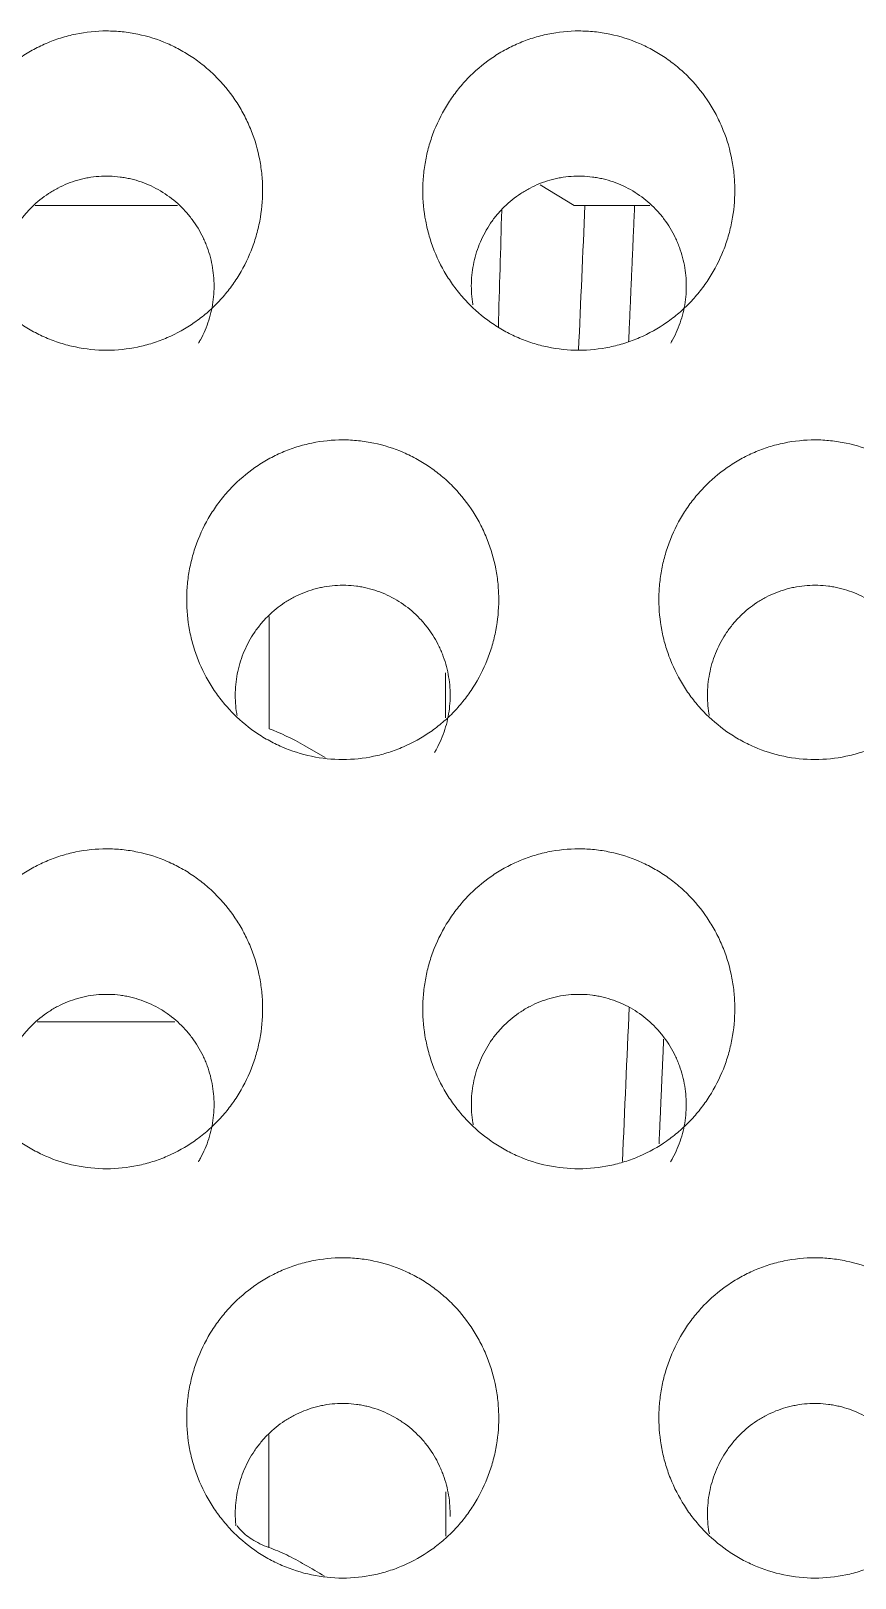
# Model space of a CAD drawing. Header units: millimetres. Extents: x 70151 to 230897, y 35202 to 113211.
# Drawn here: x 178594.67 to 178599.89, y 69187.48 to 69197.26 of the extents above; entities that cross this region are included whole.
import ezdxf

# ---------------------------------------------------------------- set-up
doc = ezdxf.new("R2010")
doc.units = ezdxf.units.MM
doc.header["$LTSCALE"] = 50
doc.layers.add('2-con', color=2, linetype='Continuous')
doc.layers.add('mark-B', color=2, linetype='Continuous', lineweight=20)

# ---------------------------------------------------------------- blocks, each defined once
blk = doc.blocks.new('무풍1WAY 대형')
at = {"layer": 'mark-B'}
for p, q in [((58.736, -428.9388), (58.736, -428.2264)), ((57.618, -428.2985), (57.618, -428.5787)), ((59.3325, -431.5502), (60.2033, -431.5502)), ((58.3808, -433.2204), (58.5088, -433.2948)), ((58.7357, -434.113), (58.7357, -433.4028)), ((57.6183, -433.4731), (57.6183, -433.7568)), ((56.8045, -436.7121), (57.0204, -436.8412))]:
    blk.add_line(p, q, dxfattribs=at)
blk.add_ellipse((58.4827, -433.0697), major_axis=(0.4878, -0.3363), ratio=0.297438, start_param=4.967003, end_param=5.447483, dxfattribs=at)
for points, knots in [([(55.2821, -428.0332), (55.2156, -428.0332), (55.1503, -428.04), (55.054, -428.06), (55.0222, -428.0683), (54.9749, -428.0833), (54.9592, -428.0888), (54.9282, -428.1003), (54.9129, -428.1065), (54.8376, -428.1392), (54.7805, -428.1711), (54.6997, -428.2275), (54.6734, -428.2479), (54.6236, -428.2907), (54.5762, -428.3357), (54.5335, -428.3849), (54.5032, -428.4234), (54.4935, -428.4365), (54.4745, -428.4633), (54.4653, -428.477), (54.421, -428.5462), (54.3915, -428.6042), (54.3556, -428.6947), (54.3451, -428.7255), (54.3314, -428.7726), (54.3272, -428.7885), (54.3195, -428.8204), (54.3161, -428.8363), (54.3009, -428.9163), (54.2949, -428.9808), (54.2949, -429.062), (54.2953, -429.0783), (54.2968, -429.1109), (54.2979, -429.1273), (54.3026, -429.1762), (54.3072, -429.2084), (54.3254, -429.304), (54.3434, -429.3662), (54.3795, -429.4573), (54.3931, -429.4873), (54.4228, -429.5455), (54.439, -429.5737), (54.4915, -429.6558), (54.5316, -429.707), (54.5886, -429.7666), (54.6003, -429.7782), (54.6241, -429.8008), (54.6606, -429.8337), (54.725, -429.8837), (54.7804, -429.9184), (54.8233, -429.9425), (54.8379, -429.9502), (54.8676, -429.9648), (54.8826, -429.9718), (54.9583, -430.0046), (55.0207, -430.0244), (55.117, -430.0445), (55.1496, -430.0496), (55.2157, -430.0565), (55.2487, -430.0582), (55.3472, -430.0583), (55.4124, -430.0516), (55.4934, -430.0349), (55.5096, -430.0311), (55.5417, -430.0227), (55.5892, -430.009), (55.6659, -429.9804), (55.7247, -429.9514), (55.7822, -429.9194), (55.8104, -429.9017), (55.8913, -429.8453), (55.9408, -429.8028), (55.9974, -429.7438), (56.0084, -429.7317), (56.03, -429.7069), (56.0405, -429.6942), (56.071, -429.6554), (56.0899, -429.6287), (56.1425, -429.5465), (56.1722, -429.4886), (56.2024, -429.4125), (56.2081, -429.397), (56.2187, -429.366), (56.2335, -429.3194), (56.2524, -429.2405), (56.2615, -429.1763), (56.2661, -429.1277), (56.2673, -429.1115), (56.2689, -429.0788), (56.2692, -429.0624), (56.2693, -428.9806), (56.2631, -428.9161), (56.245, -428.8206), (56.2375, -428.789), (56.2238, -428.7419), (56.2189, -428.7262), (56.2083, -428.6952), (56.2026, -428.6798), (56.1726, -428.604), (56.1431, -428.5463), (56.0906, -428.4639), (56.0717, -428.4372), (56.031, -428.3853), (56.0095, -428.3605), (55.9419, -428.2898), (55.8925, -428.2473), (55.8253, -428.2002), (55.8116, -428.1911), (55.7836, -428.1735), (55.7693, -428.165), (55.7262, -428.1409), (55.6969, -428.1264), (55.6069, -428.0873), (55.5444, -428.0672), (55.4143, -428.04), (55.3486, -428.0332), (55.2821, -428.0332)], [0, 0, 0, 0, 0.03125, 0.03125, 0.046875, 0.046875, 0.054687, 0.054687, 0.0625, 0.0625, 0.09375, 0.09375, 0.109375, 0.109375, 0.125, 0.140625, 0.140625, 0.148437, 0.148437, 0.15625, 0.15625, 0.1875, 0.1875, 0.203125, 0.203125, 0.210937, 0.210937, 0.21875, 0.21875, 0.25, 0.25, 0.257812, 0.257812, 0.265625, 0.265625, 0.28125, 0.28125, 0.3125, 0.3125, 0.328125, 0.328125, 0.34375, 0.34375, 0.375, 0.375, 0.382812, 0.382812, 0.390625, 0.40625, 0.421875, 0.421875, 0.429687, 0.429687, 0.4375, 0.4375, 0.46875, 0.46875, 0.484375, 0.484375, 0.5, 0.5, 0.53125, 0.53125, 0.539062, 0.539062, 0.546875, 0.5625, 0.578125, 0.578125, 0.59375, 0.59375, 0.625, 0.625, 0.632812, 0.632812, 0.640625, 0.640625, 0.65625, 0.65625, 0.6875, 0.6875, 0.695312, 0.695312, 0.703125, 0.71875, 0.734375, 0.734375, 0.742187, 0.742187, 0.75, 0.75, 0.78125, 0.78125, 0.796875, 0.796875, 0.804687, 0.804687, 0.8125, 0.8125, 0.84375, 0.84375, 0.859375, 0.859375, 0.875, 0.875, 0.90625, 0.90625, 0.914062, 0.914062, 0.921875, 0.921875, 0.9375, 0.9375, 0.96875, 0.96875, 1, 1, 1, 1]), ([(58.2696, -428.0332), (58.2031, -428.0332), (58.1378, -428.04), (58.0415, -428.06), (58.0097, -428.0683), (57.9625, -428.0833), (57.9467, -428.0888), (57.9158, -428.1003), (57.9005, -428.1065), (57.8251, -428.1392), (57.7681, -428.1711), (57.6872, -428.2275), (57.661, -428.2479), (57.6111, -428.2907), (57.5637, -428.3357), (57.521, -428.3849), (57.4908, -428.4234), (57.481, -428.4365), (57.462, -428.4633), (57.4528, -428.477), (57.4086, -428.5462), (57.379, -428.6042), (57.3432, -428.6947), (57.3326, -428.7255), (57.3189, -428.7726), (57.3147, -428.7885), (57.3071, -428.8204), (57.3037, -428.8363), (57.2885, -428.9163), (57.2824, -428.9808), (57.2824, -429.062), (57.2828, -429.0783), (57.2843, -429.1109), (57.2855, -429.1273), (57.2901, -429.1762), (57.2947, -429.2084), (57.3129, -429.304), (57.3309, -429.3662), (57.367, -429.4573), (57.3806, -429.4873), (57.4104, -429.5455), (57.4266, -429.5737), (57.4791, -429.6558), (57.5192, -429.707), (57.5761, -429.7666), (57.5878, -429.7782), (57.6117, -429.8008), (57.6482, -429.8337), (57.7126, -429.8837), (57.7679, -429.9184), (57.8109, -429.9425), (57.8255, -429.9502), (57.8551, -429.9648), (57.8702, -429.9718), (57.9458, -430.0046), (58.0082, -430.0244), (58.1046, -430.0445), (58.1371, -430.0496), (58.2033, -430.0565), (58.2362, -430.0582), (58.3347, -430.0583), (58.4, -430.0516), (58.481, -430.0349), (58.4972, -430.0311), (58.5292, -430.0227), (58.5767, -430.009), (58.6535, -429.9804), (58.7123, -429.9514), (58.7697, -429.9194), (58.7979, -429.9017), (58.8789, -429.8453), (58.9284, -429.8028), (58.9849, -429.7438), (58.996, -429.7317), (59.0175, -429.7069), (59.028, -429.6942), (59.0585, -429.6554), (59.0775, -429.6287), (59.1301, -429.5465), (59.1597, -429.4886), (59.19, -429.4125), (59.1957, -429.397), (59.2063, -429.366), (59.221, -429.3194), (59.2399, -429.2405), (59.2491, -429.1763), (59.2537, -429.1277), (59.2549, -429.1115), (59.2564, -429.0788), (59.2568, -429.0624), (59.2568, -428.9806), (59.2507, -428.9161), (59.2326, -428.8206), (59.225, -428.789), (59.2114, -428.7419), (59.2064, -428.7262), (59.1958, -428.6952), (59.1902, -428.6798), (59.1601, -428.604), (59.1306, -428.5463), (59.0781, -428.4639), (59.0592, -428.4372), (59.0185, -428.3853), (58.9971, -428.3605), (58.9294, -428.2898), (58.8801, -428.2473), (58.8129, -428.2002), (58.7991, -428.1911), (58.7711, -428.1735), (58.7569, -428.165), (58.7138, -428.1409), (58.6844, -428.1264), (58.5945, -428.0873), (58.532, -428.0672), (58.4019, -428.04), (58.3361, -428.0332), (58.2696, -428.0332)], [0, 0, 0, 0, 0.03125, 0.03125, 0.046875, 0.046875, 0.054687, 0.054687, 0.0625, 0.0625, 0.09375, 0.09375, 0.109375, 0.109375, 0.125, 0.140625, 0.140625, 0.148437, 0.148437, 0.15625, 0.15625, 0.1875, 0.1875, 0.203125, 0.203125, 0.210937, 0.210937, 0.21875, 0.21875, 0.25, 0.25, 0.257812, 0.257812, 0.265625, 0.265625, 0.28125, 0.28125, 0.3125, 0.3125, 0.328125, 0.328125, 0.34375, 0.34375, 0.375, 0.375, 0.382812, 0.382812, 0.390625, 0.40625, 0.421875, 0.421875, 0.429687, 0.429687, 0.4375, 0.4375, 0.46875, 0.46875, 0.484375, 0.484375, 0.5, 0.5, 0.53125, 0.53125, 0.539062, 0.539062, 0.546875, 0.5625, 0.578125, 0.578125, 0.59375, 0.59375, 0.625, 0.625, 0.632812, 0.632812, 0.640625, 0.640625, 0.65625, 0.65625, 0.6875, 0.6875, 0.695312, 0.695312, 0.703125, 0.71875, 0.734375, 0.734375, 0.742187, 0.742187, 0.75, 0.75, 0.78125, 0.78125, 0.796875, 0.796875, 0.804687, 0.804687, 0.8125, 0.8125, 0.84375, 0.84375, 0.859375, 0.859375, 0.875, 0.875, 0.90625, 0.90625, 0.914062, 0.914062, 0.921875, 0.921875, 0.9375, 0.9375, 0.96875, 0.96875, 1, 1, 1, 1]), ([(58.736, -428.2264), (58.7179, -428.2199), (58.6995, -428.2127), (58.6618, -428.1968), (58.6428, -428.1882), (58.5857, -428.1607), (58.5474, -428.1403), (58.5088, -428.1177)], [0, 0, 0, 0, 0.25, 0.25, 0.5, 0.5, 1, 1, 1, 1]), ([(58.736, -428.2264), (58.7568, -428.2338), (58.776, -428.2418), (58.8118, -428.2591), (58.8284, -428.2684), (58.8592, -428.2879), (58.8734, -428.2983), (58.8989, -428.3195), (58.9103, -428.3305), (58.9268, -428.3488), (58.9326, -428.3559), (58.938, -428.3632)], [0, 0, 0, 0, 0.216078, 0.216078, 0.432157, 0.432157, 0.648235, 0.648235, 0.864314, 0.864314, 1, 1, 1, 1]), ([(54.6027, -428.423), (54.6016, -428.4682), (54.608, -428.557), (54.6305, -428.6431), (54.6498, -428.696), (54.654, -428.7066), (54.6628, -428.7273), (54.6766, -428.7581), (54.7032, -428.8073), (54.7281, -428.8445), (54.7481, -428.8715), (54.7551, -428.8804), (54.7694, -428.8978), (54.7768, -428.9064), (54.8149, -428.9484), (54.8482, -428.9786), (54.9024, -429.0186), (54.9211, -429.0311), (54.96, -429.0544), (54.9803, -429.0651), (55.0419, -429.0938), (55.0844, -429.1086), (55.1394, -429.1217), (55.1505, -429.1241), (55.1729, -429.1282), (55.1842, -429.13), (55.2182, -429.1344), (55.2408, -429.1362), (55.3085, -429.1381), (55.3536, -429.1348), (55.4098, -429.1248), (55.421, -429.1225), (55.4431, -429.1174), (55.4761, -429.1088), (55.5294, -429.0906), (55.5705, -429.0717), (55.6006, -429.0559), (55.6106, -429.0504), (55.6302, -429.0388), (55.6399, -429.0328), (55.6871, -429.0017), (55.722, -428.9734), (55.762, -428.9337), (55.7699, -428.9256), (55.7852, -428.9088), (55.7927, -428.9002), (55.8143, -428.8741), (55.8278, -428.8562), (55.8654, -428.8005), (55.8869, -428.7611), (55.9224, -428.6778), (55.9359, -428.6351), (55.9501, -428.5697), (55.9539, -428.5477), (55.9592, -428.5031), (55.9608, -428.4805), (55.9625, -428.4131), (55.9595, -428.3686), (55.9515, -428.3203), (55.9508, -428.3161), (55.95, -428.3118)], [0, 0, 0, 0, 0.058493, 0.116986, 0.116986, 0.13161, 0.13161, 0.146233, 0.17548, 0.204726, 0.204726, 0.21935, 0.21935, 0.233973, 0.233973, 0.292466, 0.292466, 0.321713, 0.321713, 0.350959, 0.350959, 0.409453, 0.409453, 0.424076, 0.424076, 0.438699, 0.438699, 0.467946, 0.467946, 0.526439, 0.526439, 0.541062, 0.541062, 0.555686, 0.584932, 0.614179, 0.614179, 0.628802, 0.628802, 0.643426, 0.643426, 0.701919, 0.701919, 0.716542, 0.716542, 0.731165, 0.731165, 0.760412, 0.760412, 0.818905, 0.818905, 0.877399, 0.877399, 0.906645, 0.906645, 0.935892, 0.935892, 0.994385, 0.994385, 1, 1, 1, 1]), ([(57.5902, -428.423), (57.5892, -428.4682), (57.5955, -428.557), (57.618, -428.6431), (57.6374, -428.696), (57.6415, -428.7066), (57.6503, -428.7273), (57.6642, -428.7581), (57.6907, -428.8073), (57.7156, -428.8445), (57.7357, -428.8715), (57.7426, -428.8804), (57.7569, -428.8978), (57.7644, -428.9064), (57.8025, -428.9484), (57.8358, -428.9786), (57.8899, -429.0186), (57.9087, -429.0311), (57.9476, -429.0544), (57.9679, -429.0651), (58.0294, -429.0938), (58.0719, -429.1086), (58.127, -429.1217), (58.1381, -429.1241), (58.1605, -429.1282), (58.1718, -429.13), (58.2057, -429.1344), (58.2283, -429.1362), (58.296, -429.1381), (58.3411, -429.1348), (58.3973, -429.1248), (58.4085, -429.1225), (58.4307, -429.1174), (58.4636, -429.1088), (58.5169, -429.0906), (58.558, -429.0717), (58.5882, -429.0559), (58.5982, -429.0504), (58.6178, -429.0388), (58.6274, -429.0328), (58.6746, -429.0017), (58.7095, -428.9734), (58.7496, -428.9337), (58.7574, -428.9256), (58.7727, -428.9088), (58.7802, -428.9002), (58.8018, -428.8741), (58.8153, -428.8562), (58.853, -428.8005), (58.8745, -428.7611), (58.91, -428.6778), (58.9235, -428.6351), (58.9377, -428.5697), (58.9414, -428.5477), (58.9468, -428.5031), (58.9484, -428.4805), (58.9498, -428.426), (58.9484, -428.3942), (58.945, -428.3626)], [0, 0, 0, 0, 0.059835, 0.119671, 0.119671, 0.13463, 0.13463, 0.149589, 0.179506, 0.209424, 0.209424, 0.224383, 0.224383, 0.239342, 0.239342, 0.299177, 0.299177, 0.329095, 0.329095, 0.359013, 0.359013, 0.418848, 0.418848, 0.433807, 0.433807, 0.448766, 0.448766, 0.478683, 0.478683, 0.538519, 0.538519, 0.553478, 0.553478, 0.568437, 0.598354, 0.628272, 0.628272, 0.643231, 0.643231, 0.65819, 0.65819, 0.718025, 0.718025, 0.732984, 0.732984, 0.747943, 0.747943, 0.777861, 0.777861, 0.837696, 0.837696, 0.897531, 0.897531, 0.927449, 0.927449, 0.957367, 0.957367, 1, 1, 1, 1]), ([(56.7758, -430.621), (56.7094, -430.621), (56.6441, -430.6278), (56.5478, -430.6478), (56.5161, -430.6561), (56.4688, -430.671), (56.4531, -430.6764), (56.4221, -430.688), (56.4068, -430.6942), (56.3315, -430.7268), (56.2744, -430.7587), (56.1936, -430.815), (56.1674, -430.8354), (56.1175, -430.8781), (56.0701, -430.923), (56.0274, -430.9722), (55.9971, -431.0107), (55.9874, -431.0238), (55.9684, -431.0505), (55.9592, -431.0641), (55.9149, -431.1333), (55.8854, -431.1912), (55.8494, -431.2817), (55.8389, -431.3125), (55.8252, -431.3595), (55.821, -431.3754), (55.8134, -431.4073), (55.8099, -431.4232), (55.7947, -431.5031), (55.7887, -431.5675), (55.7887, -431.6487), (55.7891, -431.6649), (55.7906, -431.6975), (55.7917, -431.7139), (55.7964, -431.7628), (55.801, -431.795), (55.8192, -431.8905), (55.8372, -431.9527), (55.8733, -432.0436), (55.8869, -432.0737), (55.9167, -432.1318), (55.9329, -432.16), (55.9854, -432.2419), (56.0255, -432.2932), (56.0825, -432.3527), (56.0942, -432.3643), (56.118, -432.3868), (56.1545, -432.4197), (56.2189, -432.4696), (56.2743, -432.5043), (56.3173, -432.5283), (56.3318, -432.536), (56.3615, -432.5506), (56.3765, -432.5576), (56.4522, -432.5903), (56.5145, -432.6101), (56.6109, -432.6302), (56.6434, -432.6353), (56.7095, -432.6421), (56.7425, -432.6438), (56.841, -432.6439), (56.9062, -432.6373), (56.9871, -432.6206), (57.0033, -432.6168), (57.0353, -432.6084), (57.0829, -432.5947), (57.1596, -432.5661), (57.2184, -432.5372), (57.2758, -432.5052), (57.304, -432.4876), (57.3849, -432.4312), (57.4345, -432.3888), (57.491, -432.3299), (57.5021, -432.3178), (57.5236, -432.293), (57.5341, -432.2803), (57.5646, -432.2416), (57.5836, -432.2149), (57.6362, -432.1328), (57.6659, -432.075), (57.6961, -431.9989), (57.7018, -431.9835), (57.7124, -431.9525), (57.7272, -431.9059), (57.7461, -431.8271), (57.7553, -431.7629), (57.7599, -431.7144), (57.761, -431.6982), (57.7626, -431.6655), (57.763, -431.6491), (57.763, -431.5674), (57.7569, -431.5029), (57.7387, -431.4075), (57.7312, -431.3759), (57.7176, -431.3288), (57.7126, -431.3132), (57.702, -431.2821), (57.6963, -431.2668), (57.6663, -431.1911), (57.6368, -431.1334), (57.5842, -431.0511), (57.5653, -431.0245), (57.5246, -430.9726), (57.5032, -430.9479), (57.4355, -430.8772), (57.3862, -430.8347), (57.3189, -430.7877), (57.3052, -430.7786), (57.2772, -430.761), (57.263, -430.7526), (57.2199, -430.7285), (57.1905, -430.714), (57.1006, -430.675), (57.0381, -430.655), (56.9081, -430.6278), (56.8423, -430.621), (56.7758, -430.621)], [0, 0, 0, 0, 0.03125, 0.03125, 0.046875, 0.046875, 0.054687, 0.054687, 0.0625, 0.0625, 0.09375, 0.09375, 0.109375, 0.109375, 0.125, 0.140625, 0.140625, 0.148437, 0.148437, 0.15625, 0.15625, 0.1875, 0.1875, 0.203125, 0.203125, 0.210937, 0.210937, 0.21875, 0.21875, 0.25, 0.25, 0.257812, 0.257812, 0.265625, 0.265625, 0.28125, 0.28125, 0.3125, 0.3125, 0.328125, 0.328125, 0.34375, 0.34375, 0.375, 0.375, 0.382812, 0.382812, 0.390625, 0.40625, 0.421875, 0.421875, 0.429687, 0.429687, 0.4375, 0.4375, 0.46875, 0.46875, 0.484375, 0.484375, 0.5, 0.5, 0.53125, 0.53125, 0.539062, 0.539062, 0.546875, 0.5625, 0.578125, 0.578125, 0.59375, 0.59375, 0.625, 0.625, 0.632812, 0.632812, 0.640625, 0.640625, 0.65625, 0.65625, 0.6875, 0.6875, 0.695312, 0.695312, 0.703125, 0.71875, 0.734375, 0.734375, 0.742187, 0.742187, 0.75, 0.75, 0.78125, 0.78125, 0.796875, 0.796875, 0.804688, 0.804688, 0.8125, 0.8125, 0.84375, 0.84375, 0.859375, 0.859375, 0.875, 0.875, 0.90625, 0.90625, 0.914063, 0.914063, 0.921875, 0.921875, 0.9375, 0.9375, 0.96875, 0.96875, 1, 1, 1, 1]), ([(56.1952, -430.6651), (56.1908, -430.6725), (56.1866, -430.68), (56.1716, -430.7075), (56.1618, -430.7278), (56.1354, -430.7896), (56.1219, -430.8321), (56.1076, -430.898), (56.1038, -430.9204), (56.0985, -430.9651), (56.0968, -430.9876), (56.0963, -431.0102)], [0, 0, 0, 0, 0.071147, 0.071147, 0.256917, 0.256917, 0.628459, 0.628459, 0.814229, 0.814229, 1, 1, 1, 1]), ([(59.7634, -430.621), (59.6969, -430.621), (59.6316, -430.6278), (59.5354, -430.6478), (59.5036, -430.6561), (59.4563, -430.671), (59.4406, -430.6764), (59.4097, -430.688), (59.3944, -430.6942), (59.319, -430.7268), (59.262, -430.7587), (59.1812, -430.815), (59.1549, -430.8354), (59.1051, -430.8781), (59.0576, -430.923), (59.0149, -430.9722), (58.9847, -431.0107), (58.9749, -431.0238), (58.9559, -431.0505), (58.9467, -431.0641), (58.9024, -431.1333), (58.8729, -431.1912), (58.837, -431.2817), (58.8264, -431.3125), (58.8128, -431.3595), (58.8085, -431.3754), (58.8009, -431.4073), (58.7975, -431.4232), (58.7823, -431.5031), (58.7762, -431.5675), (58.7762, -431.6487), (58.7766, -431.6649), (58.7781, -431.6975), (58.7793, -431.7139), (58.7839, -431.7628), (58.7885, -431.795), (58.8068, -431.8905), (58.8248, -431.9527), (58.8609, -432.0436), (58.8745, -432.0737), (58.9043, -432.1318), (58.9205, -432.16), (58.9729, -432.2419), (59.0131, -432.2932), (59.07, -432.3527), (59.0817, -432.3643), (59.1056, -432.3868), (59.1421, -432.4197), (59.2065, -432.4696), (59.2618, -432.5043), (59.3048, -432.5283), (59.3194, -432.536), (59.349, -432.5506), (59.3641, -432.5576), (59.4397, -432.5903), (59.5021, -432.6101), (59.5984, -432.6302), (59.631, -432.6353), (59.6971, -432.6421), (59.73, -432.6438), (59.8285, -432.6439), (59.8937, -432.6373), (59.9747, -432.6206), (59.9909, -432.6168), (60.0229, -432.6084), (60.0704, -432.5947), (60.1471, -432.5661), (60.2059, -432.5372), (60.2634, -432.5052), (60.2916, -432.4876), (60.3725, -432.4312), (60.422, -432.3888), (60.4786, -432.3299), (60.4896, -432.3178), (60.5112, -432.293), (60.5217, -432.2803), (60.5522, -432.2416), (60.5711, -432.2149), (60.6238, -432.1328), (60.6534, -432.075), (60.6837, -431.9989), (60.6894, -431.9835), (60.7, -431.9525), (60.7148, -431.9059), (60.7337, -431.8271), (60.7428, -431.7629), (60.7474, -431.7144), (60.7486, -431.6982), (60.7501, -431.6655), (60.7505, -431.6491), (60.7505, -431.5674), (60.7444, -431.5029), (60.7263, -431.4075), (60.7187, -431.3759), (60.7051, -431.3288), (60.7002, -431.3132), (60.6895, -431.2821), (60.6839, -431.2668), (60.6538, -431.1911), (60.6243, -431.1334), (60.5718, -431.0511), (60.5529, -431.0245), (60.5122, -430.9726), (60.4907, -430.9479), (60.4231, -430.8772), (60.3737, -430.8347), (60.3065, -430.7877), (60.2928, -430.7786), (60.2647, -430.761), (60.2505, -430.7526), (60.2074, -430.7285), (60.1781, -430.714), (60.0881, -430.675), (60.0256, -430.655), (59.8956, -430.6278), (59.8298, -430.621), (59.7634, -430.621)], [0, 0, 0, 0, 0.03125, 0.03125, 0.046875, 0.046875, 0.054687, 0.054687, 0.0625, 0.0625, 0.09375, 0.09375, 0.109375, 0.109375, 0.125, 0.140625, 0.140625, 0.148437, 0.148437, 0.15625, 0.15625, 0.1875, 0.1875, 0.203125, 0.203125, 0.210937, 0.210937, 0.21875, 0.21875, 0.25, 0.25, 0.257812, 0.257812, 0.265625, 0.265625, 0.28125, 0.28125, 0.3125, 0.3125, 0.328125, 0.328125, 0.34375, 0.34375, 0.375, 0.375, 0.382812, 0.382812, 0.390625, 0.40625, 0.421875, 0.421875, 0.429687, 0.429687, 0.4375, 0.4375, 0.46875, 0.46875, 0.484375, 0.484375, 0.5, 0.5, 0.53125, 0.53125, 0.539062, 0.539062, 0.546875, 0.5625, 0.578125, 0.578125, 0.59375, 0.59375, 0.625, 0.625, 0.632812, 0.632812, 0.640625, 0.640625, 0.65625, 0.65625, 0.6875, 0.6875, 0.695312, 0.695312, 0.703125, 0.71875, 0.734375, 0.734375, 0.742187, 0.742187, 0.75, 0.75, 0.78125, 0.78125, 0.796875, 0.796875, 0.804687, 0.804687, 0.8125, 0.8125, 0.84375, 0.84375, 0.859375, 0.859375, 0.875, 0.875, 0.90625, 0.90625, 0.914062, 0.914062, 0.921875, 0.921875, 0.9375, 0.9375, 0.96875, 0.96875, 1, 1, 1, 1]), ([(59.1828, -430.6651), (59.1784, -430.6725), (59.1741, -430.68), (59.1591, -430.7075), (59.1493, -430.7278), (59.123, -430.7896), (59.1094, -430.8321), (59.0951, -430.898), (59.0913, -430.9204), (59.086, -430.9651), (59.0844, -430.9876), (59.0838, -431.0102)], [0, 0, 0, 0, 0.071147, 0.071147, 0.256917, 0.256917, 0.628459, 0.628459, 0.814229, 0.814229, 1, 1, 1, 1]), ([(56.0963, -431.0102), (56.0952, -431.0554), (56.1016, -431.1442), (56.1241, -431.2303), (56.1435, -431.2831), (56.1476, -431.2937), (56.1564, -431.3144), (56.1703, -431.3452), (56.1968, -431.3943), (56.2217, -431.4315), (56.2418, -431.4585), (56.2487, -431.4674), (56.2631, -431.4848), (56.2705, -431.4934), (56.3086, -431.5354), (56.3419, -431.5655), (56.3961, -431.6055), (56.4148, -431.618), (56.4538, -431.6412), (56.474, -431.6519), (56.5356, -431.6806), (56.5781, -431.6954), (56.6332, -431.7085), (56.6443, -431.7108), (56.6666, -431.7149), (56.678, -431.7167), (56.7119, -431.7212), (56.7345, -431.723), (56.8022, -431.7249), (56.8473, -431.7216), (56.9035, -431.7116), (56.9147, -431.7093), (56.9369, -431.7042), (56.9698, -431.6956), (57.0231, -431.6774), (57.0642, -431.6585), (57.0944, -431.6428), (57.1044, -431.6372), (57.124, -431.6257), (57.1336, -431.6197), (57.1808, -431.5887), (57.2157, -431.5604), (57.2558, -431.5207), (57.2637, -431.5126), (57.279, -431.4959), (57.2865, -431.4873), (57.3081, -431.4612), (57.3216, -431.4432), (57.3593, -431.3876), (57.3808, -431.3483), (57.4163, -431.2651), (57.4299, -431.2224), (57.4441, -431.157), (57.4478, -431.1349), (57.4532, -431.0904), (57.4548, -431.0678), (57.4565, -431.0004), (57.4534, -430.956), (57.4455, -430.9078), (57.4448, -430.9036), (57.444, -430.8995)], [0, 0, 0, 0, 0.0585, 0.117, 0.117, 0.131625, 0.131625, 0.14625, 0.1755, 0.20475, 0.20475, 0.219375, 0.219375, 0.234, 0.234, 0.2925, 0.2925, 0.32175, 0.32175, 0.351, 0.351, 0.409501, 0.409501, 0.424126, 0.424126, 0.438751, 0.438751, 0.468001, 0.468001, 0.526501, 0.526501, 0.541126, 0.541126, 0.555751, 0.585001, 0.614251, 0.614251, 0.628876, 0.628876, 0.643501, 0.643501, 0.702001, 0.702001, 0.716626, 0.716626, 0.731251, 0.731251, 0.760501, 0.760501, 0.819001, 0.819001, 0.877501, 0.877501, 0.906751, 0.906751, 0.936001, 0.936001, 0.994501, 0.994501, 1, 1, 1, 1]), ([(59.0838, -431.0102), (59.0828, -431.0554), (59.0891, -431.1442), (59.1116, -431.2303), (59.131, -431.2831), (59.1352, -431.2937), (59.1439, -431.3144), (59.1578, -431.3452), (59.1844, -431.3943), (59.2093, -431.4315), (59.2294, -431.4585), (59.2363, -431.4674), (59.2506, -431.4848), (59.2581, -431.4934), (59.2962, -431.5354), (59.3295, -431.5655), (59.3836, -431.6055), (59.4024, -431.618), (59.4413, -431.6412), (59.4616, -431.6519), (59.5232, -431.6806), (59.5657, -431.6954), (59.6207, -431.7085), (59.6318, -431.7108), (59.6542, -431.7149), (59.6655, -431.7167), (59.6994, -431.7212), (59.722, -431.723), (59.7898, -431.7249), (59.8348, -431.7216), (59.8911, -431.7116), (59.9023, -431.7093), (59.9244, -431.7042), (59.9573, -431.6956), (60.0107, -431.6774), (60.0517, -431.6585), (60.0819, -431.6428), (60.0919, -431.6372), (60.1115, -431.6257), (60.1212, -431.6197), (60.1684, -431.5887), (60.2033, -431.5604), (60.2434, -431.5207), (60.2512, -431.5126), (60.2665, -431.4959), (60.274, -431.4873), (60.2956, -431.4612), (60.3091, -431.4432), (60.3468, -431.3876), (60.3683, -431.3483), (60.4039, -431.2651), (60.4174, -431.2224), (60.4316, -431.157), (60.4353, -431.1349), (60.4407, -431.0904), (60.4423, -431.0678), (60.444, -431.0004), (60.441, -430.956), (60.433, -430.9078), (60.4323, -430.9036), (60.4316, -430.8995)], [0, 0, 0, 0, 0.0585, 0.117, 0.117, 0.131625, 0.131625, 0.14625, 0.1755, 0.20475, 0.20475, 0.219375, 0.219375, 0.234, 0.234, 0.2925, 0.2925, 0.32175, 0.32175, 0.351, 0.351, 0.409501, 0.409501, 0.424126, 0.424126, 0.438751, 0.438751, 0.468001, 0.468001, 0.526501, 0.526501, 0.541126, 0.541126, 0.555751, 0.585001, 0.614251, 0.614251, 0.628876, 0.628876, 0.643501, 0.643501, 0.702001, 0.702001, 0.716626, 0.716626, 0.731251, 0.731251, 0.760501, 0.760501, 0.819001, 0.819001, 0.877501, 0.877501, 0.906751, 0.906751, 0.936001, 0.936001, 0.994501, 0.994501, 1, 1, 1, 1]), ([(55.2821, -433.2088), (55.2156, -433.2088), (55.1504, -433.2156), (55.0542, -433.2355), (55.0224, -433.2438), (54.9751, -433.2587), (54.9594, -433.2641), (54.9285, -433.2757), (54.9132, -433.2818), (54.8378, -433.3144), (54.7808, -433.3462), (54.7, -433.4025), (54.6737, -433.4228), (54.6239, -433.4655), (54.5765, -433.5104), (54.5338, -433.5595), (54.5035, -433.5979), (54.4937, -433.611), (54.4747, -433.6377), (54.4655, -433.6513), (54.4212, -433.7204), (54.3917, -433.7783), (54.3557, -433.8687), (54.3452, -433.8994), (54.3315, -433.9465), (54.3273, -433.9623), (54.3196, -433.9941), (54.3162, -434.0101), (54.301, -434.0899), (54.2949, -434.1543), (54.2949, -434.2354), (54.2953, -434.2516), (54.2968, -434.2842), (54.298, -434.3005), (54.3026, -434.3494), (54.3072, -434.3816), (54.3255, -434.477), (54.3435, -434.5391), (54.3796, -434.63), (54.3932, -434.6601), (54.423, -434.7181), (54.4392, -434.7463), (54.4917, -434.8281), (54.5319, -434.8793), (54.5888, -434.9387), (54.6006, -434.9503), (54.6244, -434.9729), (54.6609, -435.0057), (54.7253, -435.0555), (54.7807, -435.0901), (54.8236, -435.1141), (54.8382, -435.1218), (54.8679, -435.1364), (54.8829, -435.1434), (54.9585, -435.1761), (55.0209, -435.1958), (55.1171, -435.2159), (55.1497, -435.2209), (55.2158, -435.2278), (55.2487, -435.2295), (55.3472, -435.2295), (55.4123, -435.2229), (55.4933, -435.2062), (55.5095, -435.2025), (55.5415, -435.1941), (55.589, -435.1805), (55.6657, -435.1519), (55.7244, -435.123), (55.7819, -435.0911), (55.8101, -435.0735), (55.891, -435.0172), (55.9405, -434.9748), (55.9971, -434.916), (56.0082, -434.9039), (56.0297, -434.8792), (56.0402, -434.8665), (56.0708, -434.8278), (56.0897, -434.8012), (56.1423, -434.7191), (56.172, -434.6613), (56.2023, -434.5853), (56.208, -434.5699), (56.2186, -434.539), (56.2334, -434.4924), (56.2523, -434.4136), (56.2615, -434.3496), (56.2661, -434.3011), (56.2672, -434.2848), (56.2688, -434.2522), (56.2692, -434.2358), (56.2692, -434.1541), (56.2631, -434.0897), (56.2449, -433.9944), (56.2374, -433.9628), (56.2237, -433.9158), (56.2188, -433.9001), (56.2081, -433.8691), (56.2025, -433.8538), (56.1724, -433.7782), (56.1429, -433.7205), (56.0903, -433.6384), (56.0714, -433.6117), (56.0307, -433.5599), (56.0092, -433.5352), (55.9416, -433.4646), (55.8922, -433.4222), (55.825, -433.3752), (55.8113, -433.3661), (55.7833, -433.3486), (55.769, -433.3402), (55.726, -433.3161), (55.6966, -433.3016), (55.6067, -433.2627), (55.5442, -433.2427), (55.4142, -433.2156), (55.3485, -433.2088), (55.2821, -433.2088)], [0, 0, 0, 0, 0.03125, 0.03125, 0.046875, 0.046875, 0.054688, 0.054688, 0.0625, 0.0625, 0.09375, 0.09375, 0.109375, 0.109375, 0.125, 0.140625, 0.140625, 0.148438, 0.148438, 0.15625, 0.15625, 0.1875, 0.1875, 0.203125, 0.203125, 0.210938, 0.210938, 0.21875, 0.21875, 0.25, 0.25, 0.257813, 0.257813, 0.265625, 0.265625, 0.28125, 0.28125, 0.3125, 0.3125, 0.328125, 0.328125, 0.34375, 0.34375, 0.375, 0.375, 0.382813, 0.382813, 0.390625, 0.40625, 0.421875, 0.421875, 0.429688, 0.429688, 0.4375, 0.4375, 0.46875, 0.46875, 0.484375, 0.484375, 0.5, 0.5, 0.53125, 0.53125, 0.539063, 0.539063, 0.546875, 0.5625, 0.578125, 0.578125, 0.59375, 0.59375, 0.625, 0.625, 0.632813, 0.632813, 0.640625, 0.640625, 0.65625, 0.65625, 0.6875, 0.6875, 0.695313, 0.695313, 0.703125, 0.71875, 0.734375, 0.734375, 0.742188, 0.742188, 0.75, 0.75, 0.78125, 0.78125, 0.796875, 0.796875, 0.804688, 0.804688, 0.8125, 0.8125, 0.84375, 0.84375, 0.859375, 0.859375, 0.875, 0.875, 0.90625, 0.90625, 0.914063, 0.914063, 0.921875, 0.921875, 0.9375, 0.9375, 0.96875, 0.96875, 1, 1, 1, 1]), ([(58.2696, -433.2088), (58.2032, -433.2088), (58.1379, -433.2156), (58.0417, -433.2355), (58.0099, -433.2438), (57.9627, -433.2587), (57.947, -433.2641), (57.916, -433.2757), (57.9007, -433.2818), (57.8254, -433.3144), (57.7683, -433.3462), (57.6875, -433.4025), (57.6613, -433.4228), (57.6114, -433.4655), (57.564, -433.5104), (57.5213, -433.5595), (57.491, -433.5979), (57.4813, -433.611), (57.4623, -433.6377), (57.453, -433.6513), (57.4088, -433.7204), (57.3792, -433.7783), (57.3433, -433.8687), (57.3327, -433.8994), (57.319, -433.9465), (57.3148, -433.9623), (57.3072, -433.9941), (57.3038, -434.0101), (57.2886, -434.0899), (57.2825, -434.1543), (57.2825, -434.2354), (57.2829, -434.2516), (57.2844, -434.2842), (57.2855, -434.3005), (57.2902, -434.3494), (57.2948, -434.3816), (57.313, -434.477), (57.3311, -434.5391), (57.3672, -434.63), (57.3808, -434.6601), (57.4106, -434.7181), (57.4268, -434.7463), (57.4793, -434.8281), (57.5194, -434.8793), (57.5764, -434.9387), (57.5881, -434.9503), (57.612, -434.9729), (57.6484, -435.0057), (57.7129, -435.0555), (57.7682, -435.0901), (57.8112, -435.1141), (57.8258, -435.1218), (57.8554, -435.1364), (57.8704, -435.1434), (57.9461, -435.1761), (58.0084, -435.1958), (58.1047, -435.2159), (58.1373, -435.2209), (58.2033, -435.2278), (58.2363, -435.2295), (58.3347, -435.2295), (58.3999, -435.2229), (58.4808, -435.2062), (58.497, -435.2025), (58.529, -435.1941), (58.5765, -435.1805), (58.6532, -435.1519), (58.712, -435.123), (58.7694, -435.0911), (58.7976, -435.0735), (58.8786, -435.0172), (58.9281, -434.9748), (58.9847, -434.916), (58.9957, -434.9039), (59.0173, -434.8792), (59.0278, -434.8665), (59.0583, -434.8278), (59.0772, -434.8012), (59.1299, -434.7191), (59.1596, -434.6613), (59.1898, -434.5853), (59.1955, -434.5699), (59.2062, -434.539), (59.2209, -434.4924), (59.2399, -434.4136), (59.249, -434.3496), (59.2536, -434.3011), (59.2548, -434.2848), (59.2563, -434.2522), (59.2567, -434.2358), (59.2567, -434.1541), (59.2506, -434.0897), (59.2325, -433.9944), (59.2249, -433.9628), (59.2113, -433.9158), (59.2063, -433.9001), (59.1957, -433.8691), (59.19, -433.8538), (59.16, -433.7782), (59.1304, -433.7205), (59.0779, -433.6384), (59.059, -433.6117), (59.0183, -433.5599), (58.9968, -433.5352), (58.9292, -433.4646), (58.8798, -433.4222), (58.8126, -433.3752), (58.7988, -433.3661), (58.7708, -433.3486), (58.7566, -433.3402), (58.7135, -433.3161), (58.6842, -433.3016), (58.5942, -433.2627), (58.5318, -433.2427), (58.4018, -433.2156), (58.336, -433.2088), (58.2696, -433.2088)], [0, 0, 0, 0, 0.03125, 0.03125, 0.046875, 0.046875, 0.054688, 0.054688, 0.0625, 0.0625, 0.09375, 0.09375, 0.109375, 0.109375, 0.125, 0.140625, 0.140625, 0.148438, 0.148438, 0.15625, 0.15625, 0.1875, 0.1875, 0.203125, 0.203125, 0.210938, 0.210938, 0.21875, 0.21875, 0.25, 0.25, 0.257813, 0.257813, 0.265625, 0.265625, 0.28125, 0.28125, 0.3125, 0.3125, 0.328125, 0.328125, 0.34375, 0.34375, 0.375, 0.375, 0.382813, 0.382813, 0.390625, 0.40625, 0.421875, 0.421875, 0.429688, 0.429688, 0.4375, 0.4375, 0.46875, 0.46875, 0.484375, 0.484375, 0.5, 0.5, 0.53125, 0.53125, 0.539063, 0.539063, 0.546875, 0.5625, 0.578125, 0.578125, 0.59375, 0.59375, 0.625, 0.625, 0.632813, 0.632813, 0.640625, 0.640625, 0.65625, 0.65625, 0.6875, 0.6875, 0.695313, 0.695313, 0.703125, 0.71875, 0.734375, 0.734375, 0.742188, 0.742188, 0.75, 0.75, 0.78125, 0.78125, 0.796875, 0.796875, 0.804688, 0.804688, 0.8125, 0.8125, 0.84375, 0.84375, 0.859375, 0.859375, 0.875, 0.875, 0.90625, 0.90625, 0.914063, 0.914063, 0.921875, 0.921875, 0.9375, 0.9375, 0.96875, 0.96875, 1, 1, 1, 1]), ([(57.6887, -433.2529), (57.6844, -433.2602), (57.6802, -433.2676), (57.6652, -433.2949), (57.6554, -433.3152), (57.6291, -433.3769), (57.6155, -433.4195), (57.6012, -433.4853), (57.5974, -433.5077), (57.5921, -433.5524), (57.5904, -433.5749), (57.5899, -433.5975)], [0, 0, 0, 0, 0.069944, 0.069944, 0.255955, 0.255955, 0.627978, 0.627978, 0.813989, 0.813989, 1, 1, 1, 1]), ([(54.6024, -433.5975), (54.6013, -433.6426), (54.6076, -433.7314), (54.6301, -433.8174), (54.6495, -433.8702), (54.6537, -433.8808), (54.6625, -433.9015), (54.6764, -433.9323), (54.7029, -433.9814), (54.7279, -434.0185), (54.748, -434.0455), (54.7549, -434.0543), (54.7692, -434.0718), (54.7767, -434.0804), (54.8148, -434.1223), (54.8481, -434.1524), (54.9023, -434.1924), (54.921, -434.2049), (54.96, -434.228), (54.9802, -434.2387), (55.0418, -434.2674), (55.0843, -434.2821), (55.1394, -434.2952), (55.1505, -434.2976), (55.1728, -434.3017), (55.1842, -434.3035), (55.2181, -434.3079), (55.2407, -434.3097), (55.3084, -434.3116), (55.3535, -434.3083), (55.4097, -434.2983), (55.4209, -434.2961), (55.443, -434.2909), (55.476, -434.2824), (55.5293, -434.2642), (55.5704, -434.2454), (55.6006, -434.2297), (55.6106, -434.2241), (55.6302, -434.2126), (55.6398, -434.2066), (55.687, -434.1756), (55.7219, -434.1473), (55.7621, -434.1077), (55.7699, -434.0996), (55.7852, -434.0829), (55.7927, -434.0743), (55.8144, -434.0483), (55.8279, -434.0303), (55.8656, -433.9747), (55.8871, -433.9354), (55.9227, -433.8523), (55.9362, -433.8096), (55.9505, -433.7442), (55.9542, -433.7222), (55.9595, -433.6777), (55.9612, -433.6551), (55.9629, -433.5878), (55.9598, -433.5433), (55.9519, -433.4952), (55.9512, -433.4912), (55.9505, -433.4871)], [0, 0, 0, 0, 0.058507, 0.117014, 0.117014, 0.131641, 0.131641, 0.146267, 0.175521, 0.204774, 0.204774, 0.219401, 0.219401, 0.234028, 0.234028, 0.292535, 0.292535, 0.321788, 0.321788, 0.351042, 0.351042, 0.409548, 0.409548, 0.424175, 0.424175, 0.438802, 0.438802, 0.468055, 0.468055, 0.526562, 0.526562, 0.541189, 0.541189, 0.555816, 0.585069, 0.614323, 0.614323, 0.628949, 0.628949, 0.643576, 0.643576, 0.702083, 0.702083, 0.71671, 0.71671, 0.731336, 0.731336, 0.76059, 0.76059, 0.819097, 0.819097, 0.877604, 0.877604, 0.906857, 0.906857, 0.936111, 0.936111, 0.994618, 0.994618, 1, 1, 1, 1]), ([(57.5899, -433.5975), (57.5888, -433.6426), (57.5952, -433.7314), (57.6177, -433.8174), (57.6371, -433.8702), (57.6412, -433.8808), (57.65, -433.9015), (57.6639, -433.9323), (57.6905, -433.9814), (57.7154, -434.0185), (57.7355, -434.0455), (57.7424, -434.0543), (57.7568, -434.0718), (57.7642, -434.0804), (57.8023, -434.1223), (57.8357, -434.1524), (57.8898, -434.1924), (57.9086, -434.2049), (57.9475, -434.228), (57.9678, -434.2387), (58.0294, -434.2674), (58.0719, -434.2821), (58.1269, -434.2952), (58.138, -434.2976), (58.1604, -434.3017), (58.1717, -434.3035), (58.2056, -434.3079), (58.2282, -434.3097), (58.296, -434.3116), (58.341, -434.3083), (58.3972, -434.2983), (58.4084, -434.2961), (58.4306, -434.2909), (58.4635, -434.2824), (58.5168, -434.2642), (58.5579, -434.2454), (58.5881, -434.2297), (58.5981, -434.2241), (58.6177, -434.2126), (58.6274, -434.2066), (58.6746, -434.1756), (58.7095, -434.1473), (58.7496, -434.1077), (58.7574, -434.0996), (58.7728, -434.0829), (58.7803, -434.0743), (58.8019, -434.0483), (58.8154, -434.0303), (58.8531, -433.9747), (58.8746, -433.9354), (58.9102, -433.8523), (58.9238, -433.8096), (58.938, -433.7442), (58.9417, -433.7222), (58.9471, -433.6777), (58.9487, -433.6551), (58.9504, -433.5878), (58.9474, -433.5433), (58.9395, -433.4952), (58.9388, -433.4912), (58.938, -433.4871)], [0, 0, 0, 0, 0.058507, 0.117014, 0.117014, 0.131641, 0.131641, 0.146267, 0.175521, 0.204774, 0.204774, 0.219401, 0.219401, 0.234028, 0.234028, 0.292535, 0.292535, 0.321788, 0.321788, 0.351042, 0.351042, 0.409548, 0.409548, 0.424175, 0.424175, 0.438802, 0.438802, 0.468055, 0.468055, 0.526562, 0.526562, 0.541189, 0.541189, 0.555816, 0.585069, 0.614323, 0.614323, 0.628949, 0.628949, 0.643576, 0.643576, 0.702083, 0.702083, 0.71671, 0.71671, 0.731336, 0.731336, 0.76059, 0.76059, 0.819097, 0.819097, 0.877604, 0.877604, 0.906857, 0.906857, 0.936111, 0.936111, 0.994618, 0.994618, 1, 1, 1, 1]), ([(56.7758, -435.7965), (56.7094, -435.7965), (56.6442, -435.8032), (56.548, -435.8232), (56.5162, -435.8314), (56.469, -435.8463), (56.4533, -435.8517), (56.4223, -435.8633), (56.4071, -435.8694), (56.3317, -435.9019), (56.2747, -435.9337), (56.1939, -435.9899), (56.1677, -436.0102), (56.1178, -436.0528), (56.0704, -436.0976), (56.0277, -436.1467), (55.9974, -436.1851), (55.9876, -436.1981), (55.9686, -436.2248), (55.9594, -436.2384), (55.9151, -436.3075), (55.8855, -436.3653), (55.8496, -436.4556), (55.839, -436.4863), (55.8253, -436.5333), (55.8211, -436.5491), (55.8135, -436.5809), (55.81, -436.5968), (55.7948, -436.6766), (55.7888, -436.7409), (55.7887, -436.822), (55.7891, -436.8382), (55.7906, -436.8707), (55.7918, -436.8871), (55.7964, -436.9359), (55.801, -436.9681), (55.8193, -437.0634), (55.8373, -437.1255), (55.8735, -437.2163), (55.8871, -437.2463), (55.9169, -437.3043), (55.9331, -437.3324), (55.9856, -437.4142), (56.0258, -437.4653), (56.0828, -437.5247), (56.0945, -437.5363), (56.1183, -437.5588), (56.1548, -437.5916), (56.2192, -437.6413), (56.2746, -437.6759), (56.3175, -437.6999), (56.3321, -437.7075), (56.3618, -437.7221), (56.3768, -437.7291), (56.4524, -437.7617), (56.5147, -437.7814), (56.611, -437.8014), (56.6435, -437.8065), (56.7096, -437.8133), (56.7425, -437.815), (56.8409, -437.8151), (56.9061, -437.8085), (56.987, -437.7918), (57.0032, -437.7881), (57.0352, -437.7797), (57.0827, -437.7661), (57.1593, -437.7376), (57.2181, -437.7087), (57.2755, -437.6768), (57.3037, -437.6593), (57.3846, -437.6031), (57.4342, -437.5607), (57.4908, -437.502), (57.5018, -437.4899), (57.5233, -437.4652), (57.5339, -437.4525), (57.5644, -437.4139), (57.5833, -437.3873), (57.636, -437.3053), (57.6657, -437.2476), (57.696, -437.1717), (57.7017, -437.1563), (57.7123, -437.1254), (57.7271, -437.0788), (57.746, -437.0001), (57.7552, -436.9361), (57.7598, -436.8876), (57.761, -436.8714), (57.7625, -436.8388), (57.7629, -436.8224), (57.7629, -436.7408), (57.7568, -436.6764), (57.7387, -436.5811), (57.7311, -436.5496), (57.7174, -436.5026), (57.7125, -436.487), (57.7019, -436.456), (57.6962, -436.4407), (57.6661, -436.3651), (57.6366, -436.3075), (57.584, -436.2255), (57.5651, -436.1988), (57.5244, -436.1471), (57.5029, -436.1224), (57.4352, -436.0519), (57.3859, -436.0096), (57.3052, -435.9533), (57.277, -435.9357), (57.2196, -435.9036), (57.1609, -435.8747), (57.0997, -435.8518), (57.0373, -435.832), (57.0054, -435.8236), (56.908, -435.8033), (56.8423, -435.7965), (56.7758, -435.7965)], [0, 0, 0, 0, 0.03125, 0.03125, 0.046875, 0.046875, 0.054687, 0.054687, 0.0625, 0.0625, 0.09375, 0.09375, 0.109375, 0.109375, 0.125, 0.140625, 0.140625, 0.148437, 0.148437, 0.15625, 0.15625, 0.1875, 0.1875, 0.203125, 0.203125, 0.210937, 0.210937, 0.21875, 0.21875, 0.25, 0.25, 0.257812, 0.257812, 0.265625, 0.265625, 0.28125, 0.28125, 0.3125, 0.3125, 0.328125, 0.328125, 0.34375, 0.34375, 0.375, 0.375, 0.382812, 0.382812, 0.390625, 0.40625, 0.421875, 0.421875, 0.429687, 0.429687, 0.4375, 0.4375, 0.46875, 0.46875, 0.484375, 0.484375, 0.5, 0.5, 0.53125, 0.53125, 0.539062, 0.539062, 0.546875, 0.5625, 0.578125, 0.578125, 0.59375, 0.59375, 0.625, 0.625, 0.632812, 0.632812, 0.640625, 0.640625, 0.65625, 0.65625, 0.6875, 0.6875, 0.695312, 0.695312, 0.703125, 0.71875, 0.734375, 0.734375, 0.742187, 0.742187, 0.75, 0.75, 0.78125, 0.78125, 0.796875, 0.796875, 0.804687, 0.804687, 0.8125, 0.8125, 0.84375, 0.84375, 0.859375, 0.859375, 0.875, 0.875, 0.90625, 0.90625, 0.921875, 0.921875, 0.9375, 0.953125, 0.953125, 0.96875, 0.96875, 1, 1, 1, 1]), ([(56.1946, -435.8407), (56.1904, -435.8478), (56.1862, -435.8551), (56.1714, -435.8823), (56.1616, -435.9025), (56.1352, -435.9642), (56.1216, -436.0067), (56.1072, -436.0725), (56.1035, -436.0948), (56.0981, -436.1396), (56.0965, -436.162), (56.096, -436.1846)], [0, 0, 0, 0, 0.068728, 0.068728, 0.254982, 0.254982, 0.627491, 0.627491, 0.813746, 0.813746, 1, 1, 1, 1]), ([(59.7634, -435.7965), (59.697, -435.7965), (59.6317, -435.8032), (59.5356, -435.8232), (59.5038, -435.8314), (59.4566, -435.8463), (59.4408, -435.8517), (59.4099, -435.8633), (59.3946, -435.8694), (59.3193, -435.9019), (59.2623, -435.9337), (59.1815, -435.9899), (59.1552, -436.0102), (59.1053, -436.0528), (59.0579, -436.0976), (59.0152, -436.1467), (58.9849, -436.1851), (58.9751, -436.1981), (58.9562, -436.2248), (58.9469, -436.2384), (58.9026, -436.3075), (58.8731, -436.3653), (58.8371, -436.4556), (58.8266, -436.4863), (58.8129, -436.5333), (58.8086, -436.5491), (58.801, -436.5809), (58.7976, -436.5968), (58.7824, -436.6766), (58.7763, -436.7409), (58.7763, -436.822), (58.7767, -436.8382), (58.7782, -436.8707), (58.7794, -436.8871), (58.784, -436.9359), (58.7886, -436.9681), (58.8068, -437.0634), (58.8249, -437.1255), (58.861, -437.2163), (58.8746, -437.2463), (58.9045, -437.3043), (58.9207, -437.3324), (58.9732, -437.4142), (59.0133, -437.4653), (59.0703, -437.5247), (59.082, -437.5363), (59.1059, -437.5588), (59.1424, -437.5916), (59.2068, -437.6413), (59.2621, -437.6759), (59.3051, -437.6999), (59.3197, -437.7075), (59.3493, -437.7221), (59.3644, -437.7291), (59.4399, -437.7617), (59.5023, -437.7814), (59.5985, -437.8014), (59.6311, -437.8065), (59.6971, -437.8133), (59.7301, -437.815), (59.8285, -437.8151), (59.8936, -437.8085), (59.9745, -437.7918), (59.9907, -437.7881), (60.0227, -437.7797), (60.0702, -437.7661), (60.1469, -437.7376), (60.2056, -437.7087), (60.2631, -437.6768), (60.2913, -437.6593), (60.3722, -437.6031), (60.4217, -437.5607), (60.4783, -437.502), (60.4894, -437.4899), (60.5109, -437.4652), (60.5214, -437.4525), (60.552, -437.4139), (60.5709, -437.3873), (60.6236, -437.3053), (60.6533, -437.2476), (60.6835, -437.1717), (60.6892, -437.1563), (60.6999, -437.1254), (60.7147, -437.0788), (60.7336, -437.0001), (60.7428, -436.9361), (60.7474, -436.8876), (60.7485, -436.8714), (60.7501, -436.8388), (60.7505, -436.8224), (60.7505, -436.7408), (60.7444, -436.6764), (60.7262, -436.5811), (60.7186, -436.5496), (60.705, -436.5026), (60.7, -436.487), (60.6894, -436.456), (60.6837, -436.4407), (60.6537, -436.3651), (60.6241, -436.3075), (60.5716, -436.2255), (60.5526, -436.1988), (60.5119, -436.1471), (60.4904, -436.1224), (60.4228, -436.0519), (60.3734, -436.0096), (60.2927, -435.9533), (60.2646, -435.9357), (60.2072, -435.9036), (60.1485, -435.8747), (60.0873, -435.8518), (60.0248, -435.832), (59.993, -435.8236), (59.8955, -435.8033), (59.8298, -435.7965), (59.7634, -435.7965)], [0, 0, 0, 0, 0.03125, 0.03125, 0.046875, 0.046875, 0.054687, 0.054687, 0.0625, 0.0625, 0.09375, 0.09375, 0.109375, 0.109375, 0.125, 0.140625, 0.140625, 0.148437, 0.148437, 0.15625, 0.15625, 0.1875, 0.1875, 0.203125, 0.203125, 0.210937, 0.210937, 0.21875, 0.21875, 0.25, 0.25, 0.257812, 0.257812, 0.265625, 0.265625, 0.28125, 0.28125, 0.3125, 0.3125, 0.328125, 0.328125, 0.34375, 0.34375, 0.375, 0.375, 0.382812, 0.382812, 0.390625, 0.40625, 0.421875, 0.421875, 0.429687, 0.429687, 0.4375, 0.4375, 0.46875, 0.46875, 0.484375, 0.484375, 0.5, 0.5, 0.53125, 0.53125, 0.539062, 0.539062, 0.546875, 0.5625, 0.578125, 0.578125, 0.59375, 0.59375, 0.625, 0.625, 0.632812, 0.632812, 0.640625, 0.640625, 0.65625, 0.65625, 0.6875, 0.6875, 0.695312, 0.695312, 0.703125, 0.71875, 0.734375, 0.734375, 0.742187, 0.742187, 0.75, 0.75, 0.78125, 0.78125, 0.796875, 0.796875, 0.804687, 0.804687, 0.8125, 0.8125, 0.84375, 0.84375, 0.859375, 0.859375, 0.875, 0.875, 0.90625, 0.90625, 0.921875, 0.921875, 0.9375, 0.953125, 0.953125, 0.96875, 0.96875, 1, 1, 1, 1]), ([(59.1822, -435.8407), (59.1779, -435.8478), (59.1738, -435.8551), (59.1589, -435.8823), (59.1491, -435.9025), (59.1227, -435.9642), (59.1091, -436.0067), (59.0948, -436.0725), (59.091, -436.0948), (59.0857, -436.1396), (59.084, -436.162), (59.0835, -436.1846)], [0, 0, 0, 0, 0.068728, 0.068728, 0.254982, 0.254982, 0.627491, 0.627491, 0.813746, 0.813746, 1, 1, 1, 1]), ([(59.0835, -436.1846), (59.0824, -436.2297), (59.0888, -436.3185), (59.1113, -436.4044), (59.1307, -436.4572), (59.1349, -436.4678), (59.1437, -436.4885), (59.1575, -436.5192), (59.1841, -436.5683), (59.2091, -436.6054), (59.2292, -436.6324), (59.2361, -436.6412), (59.2505, -436.6587), (59.2579, -436.6672), (59.296, -436.7091), (59.3294, -436.7392), (59.3836, -436.7792), (59.4023, -436.7916), (59.4413, -436.8148), (59.4615, -436.8254), (59.5231, -436.854), (59.5656, -436.8688), (59.6207, -436.8819), (59.6318, -436.8842), (59.6541, -436.8883), (59.6655, -436.8901), (59.6994, -436.8946), (59.722, -436.8963), (59.7897, -436.8983), (59.8347, -436.895), (59.891, -436.885), (59.9022, -436.8827), (59.9243, -436.8776), (59.9572, -436.8691), (60.0106, -436.8509), (60.0517, -436.8321), (60.0819, -436.8164), (60.0918, -436.8109), (60.1115, -436.7994), (60.1211, -436.7934), (60.1683, -436.7624), (60.2033, -436.7342), (60.2434, -436.6946), (60.2512, -436.6865), (60.2666, -436.6698), (60.2741, -436.6613), (60.2957, -436.6352), (60.3092, -436.6173), (60.347, -436.5618), (60.3685, -436.5225), (60.3952, -436.4602), (60.4031, -436.4391), (60.4167, -436.3965), (60.4282, -436.3534), (60.4357, -436.3094), (60.441, -436.2649), (60.4427, -436.2423), (60.4444, -436.175), (60.4413, -436.1306), (60.4334, -436.0826), (60.4327, -436.0786), (60.432, -436.0747)], [0, 0, 0, 0, 0.058514, 0.117028, 0.117028, 0.131656, 0.131656, 0.146284, 0.175541, 0.204798, 0.204798, 0.219427, 0.219427, 0.234055, 0.234055, 0.292569, 0.292569, 0.321826, 0.321826, 0.351083, 0.351083, 0.409596, 0.409596, 0.424225, 0.424225, 0.438853, 0.438853, 0.46811, 0.46811, 0.526624, 0.526624, 0.541252, 0.541252, 0.555881, 0.585138, 0.614395, 0.614395, 0.629023, 0.629023, 0.643651, 0.643651, 0.702165, 0.702165, 0.716794, 0.716794, 0.731422, 0.731422, 0.760679, 0.760679, 0.819193, 0.819193, 0.84845, 0.84845, 0.877706, 0.906963, 0.906963, 0.93622, 0.93622, 0.994734, 0.994734, 1, 1, 1, 1]), ([(56.096, -436.1846), (56.0949, -436.2297), (56.1012, -436.3185), (56.1237, -436.4044), (56.1432, -436.4572), (56.1473, -436.4678), (56.1561, -436.4885), (56.17, -436.5192), (56.1966, -436.5683), (56.2215, -436.6054), (56.2416, -436.6324), (56.2486, -436.6412), (56.2629, -436.6587), (56.2704, -436.6672), (56.3085, -436.7091), (56.3418, -436.7392), (56.396, -436.7792), (56.4148, -436.7916), (56.4537, -436.8148), (56.474, -436.8254), (56.5356, -436.854), (56.5781, -436.8688), (56.6331, -436.8819), (56.6442, -436.8842), (56.6666, -436.8883), (56.6779, -436.8901), (56.7118, -436.8946), (56.7344, -436.8963), (56.8021, -436.8983), (56.8472, -436.895), (56.9034, -436.885), (56.9146, -436.8827), (56.9368, -436.8776), (56.9697, -436.8691), (57.023, -436.8509), (57.0641, -436.8321), (57.0943, -436.8164), (57.1043, -436.8109), (57.1239, -436.7994), (57.1336, -436.7934), (57.1808, -436.7624), (57.2157, -436.7342), (57.2558, -436.6946), (57.2637, -436.6865), (57.279, -436.6698), (57.2865, -436.6613), (57.3082, -436.6352), (57.3217, -436.6173), (57.3594, -436.5618), (57.381, -436.5225), (57.4077, -436.4602), (57.4155, -436.4391), (57.4291, -436.3965), (57.4407, -436.3534), (57.4481, -436.3094), (57.4535, -436.2649), (57.4551, -436.2423), (57.4568, -436.175), (57.4538, -436.1306), (57.4464, -436.0858), (57.4463, -436.0851), (57.4461, -436.0843)], [0, 0, 0, 0, 0.058765, 0.117529, 0.117529, 0.132221, 0.132221, 0.146912, 0.176294, 0.205677, 0.205677, 0.220368, 0.220368, 0.235059, 0.235059, 0.293824, 0.293824, 0.323206, 0.323206, 0.352588, 0.352588, 0.411353, 0.411353, 0.426044, 0.426044, 0.440736, 0.440736, 0.470118, 0.470118, 0.528883, 0.528883, 0.543574, 0.543574, 0.558265, 0.587647, 0.61703, 0.61703, 0.631721, 0.631721, 0.646412, 0.646412, 0.705177, 0.705177, 0.719868, 0.719868, 0.734559, 0.734559, 0.763942, 0.763942, 0.822706, 0.822706, 0.852089, 0.852089, 0.881471, 0.910853, 0.910853, 0.940236, 0.940236, 0.999, 0.999, 1, 1, 1, 1])]:
    blk.add_open_spline(points, degree=3, knots=knots, dxfattribs=at)
for points, degree in [([(58.5088, -428.1177), (58.4674, -428.0936), (58.4259, -428.0694), (58.3845, -428.0452)], 3), ([(56.5, -430.6675), (56.4857, -430.9924), (56.4714, -431.3173), (56.4571, -431.6422)], 3), ([(56.2682, -430.7785), (56.2536, -431.1096), (56.239, -431.4408)], 2), ([(56.4604, -435.8497), (56.4415, -436.2809), (56.4226, -436.7121)], 2), ([(56.7773, -435.7966), (56.7639, -436.1017), (56.7505, -436.4069), (56.7372, -436.7121)], 3), ([(57.2635, -436.6824), (57.2706, -436.4355), (57.2778, -436.1885), (57.2849, -435.9415)], 3), ([(56.3262, -436.7121), (56.4856, -436.7121), (56.6451, -436.7121), (56.8045, -436.7121)], 3), ([(59.3139, -436.7121), (59.6142, -436.7121), (59.9144, -436.7121), (60.2146, -436.7121)], 3)]:
    blk.add_open_spline(points, degree=degree, dxfattribs=at)
blk = doc.blocks.new('dpdjzjs')
at = {"layer": 'mark-B', "rotation": 180}
blk.add_blockref('무풍1WAY 대형', (178654.9147, 88751.491), dxfattribs=at)

msp = doc.modelspace()

# ---------------------------------------------------------------- block references
at = {"layer": '2-con'}
msp.add_blockref('dpdjzjs', (0, -19992.0434), dxfattribs=at)

doc.saveas('drawing.dxf')
